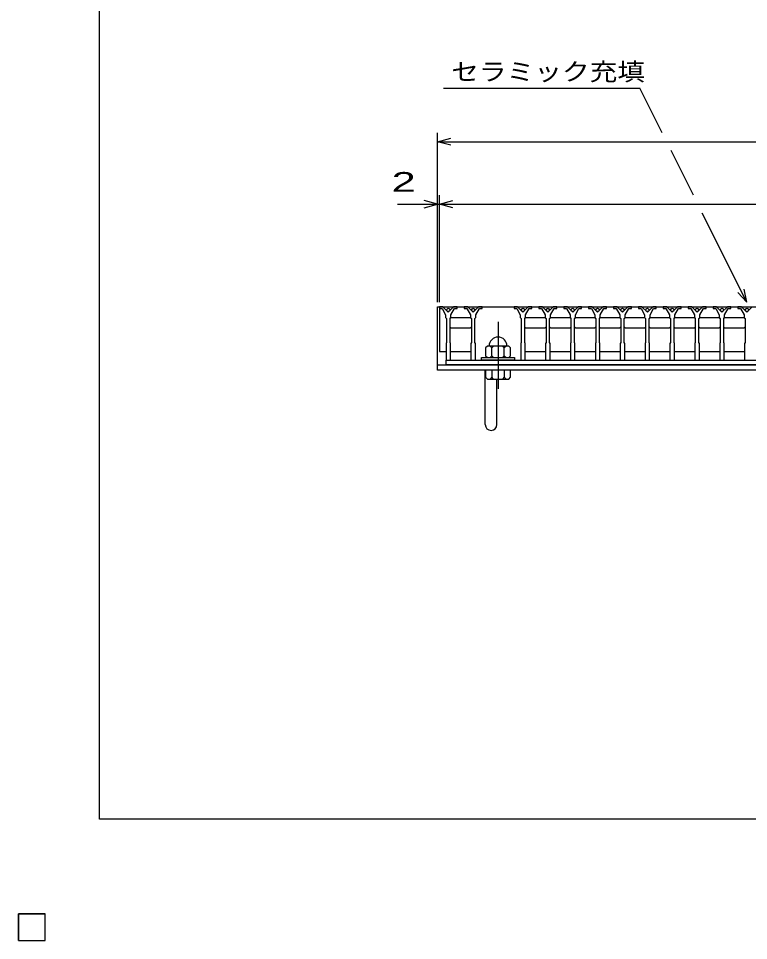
# Model space of a CAD drawing. Units: millimetres, scale not verified. Extents: x 0 to 3551, y 2 to 2338.
# Drawn here: x 0 to 819, y 2 to 1036 of the extents above; entities that cross this region are included whole.
import ezdxf
from ezdxf.enums import TextEntityAlignment as Align

# ---------------------------------------------------------------- set-up
doc = ezdxf.new("R2010")
doc.units = ezdxf.units.MM
doc.header["$LTSCALE"] = 10
doc.linetypes.add('CHAIN', pattern=[18.5, 12, -1.5, 3.5, -1.5])
for name, color, linetype, lineweight in [('0_2', 150, 'Continuous', 25), ('16', 3, 'Continuous', 25), ('19', 6, 'Continuous', 25), ('22', 2, 'Continuous', 25)]:
    doc.layers.add(name, color=color, linetype=linetype, lineweight=lineweight)
doc.styles.add('ベクトル', font='')
doc.styles.get('ベクトル').set_extended_font_data('ベクトル')

msp = doc.modelspace()

# ---------------------------------------------------------------- linework, layer by layer
at = {"layer": '0_2'}
for p, q in [((91, 138.5), (91, 2338.5)), ((3551, 138.5), (91, 138.5))]:
    msp.add_line(p, q, dxfattribs=at)
at = {"layer": '16'}
for p, q in [((472, 713), (472, 711)), ((476, 713), (472, 713)), ((472, 713), (1468, 713)), ((472, 713), (472, 663)), ((472, 711), (475, 711)), ((475, 711), (479, 704)), ((482, 707), (476, 713)), ((479, 704), (479, 701)), ((488, 713), (482, 707)), ((485, 704), (489, 711)), ((485, 701), (485, 704)), ((492, 713), (488, 713)), ((489, 711), (492, 711)), ((492, 711), (492, 713)), ((499.9, 713), (499.9, 711)), ((503.9, 713), (499.9, 713)), ((499.9, 711), (502.9, 711)), ((502.9, 711), (506.9, 704)), ((509.9, 707), (503.9, 713)), ((506.9, 704), (506.9, 701)), ((515.9, 713), (509.9, 707)), ((512.9, 704), (516.9, 711)), ((512.9, 701), (512.9, 704)), ((519.9, 713), (515.9, 713)), ((516.9, 711), (519.9, 711)), ((519.9, 711), (519.9, 713)), ((555.7, 713), (555.7, 711)), ((559.7, 713), (555.7, 713)), ((555.7, 711), (558.7, 711)), ((558.7, 711), (562.7, 704)), ((565.7, 707), (559.7, 713)), ((562.7, 704), (562.7, 701)), ((571.7, 713), (565.7, 707)), ((568.7, 704), (572.7, 711)), ((568.7, 701), (568.7, 704)), ((575.7, 713), (571.7, 713)), ((572.7, 711), (575.7, 711)), ((575.7, 711), (575.7, 713)), ((583.6, 713), (583.6, 711)), ((587.6, 713), (583.6, 713)), ((583.6, 711), (586.6, 711)), ((586.6, 711), (590.6, 704)), ((593.6, 707), (587.6, 713)), ((590.6, 704), (590.6, 701)), ((599.6, 713), (593.6, 707)), ((596.6, 704), (600.6, 711)), ((596.6, 701), (596.6, 704)), ((603.6, 713), (599.6, 713)), ((600.6, 711), (603.6, 711)), ((603.6, 711), (603.6, 713)), ((611.5, 713), (611.5, 711)), ((615.5, 713), (611.5, 713)), ((611.5, 711), (614.5, 711)), ((614.5, 711), (618.5, 704)), ((621.5, 707), (615.5, 713)), ((618.5, 704), (618.5, 701)), ((627.5, 713), (621.5, 707)), ((624.5, 704), (628.5, 711)), ((624.5, 701), (624.5, 704)), ((631.5, 713), (627.5, 713)), ((628.5, 711), (631.5, 711)), ((631.5, 711), (631.5, 713)), ((639.4, 713), (639.4, 711)), ((643.4, 713), (639.4, 713)), ((639.4, 711), (642.4, 711)), ((642.4, 711), (646.4, 704)), ((649.4, 707), (643.4, 713)), ((646.4, 704), (646.4, 701)), ((655.4, 713), (649.4, 707)), ((652.4, 704), (656.4, 711)), ((652.4, 701), (652.4, 704)), ((659.4, 713), (655.4, 713)), ((656.4, 711), (659.4, 711)), ((659.4, 711), (659.4, 713)), ((667.3, 713), (667.3, 711)), ((671.3, 713), (667.3, 713)), ((667.3, 711), (670.3, 711)), ((670.3, 711), (674.3, 704)), ((677.3, 707), (671.3, 713)), ((674.3, 704), (674.3, 701)), ((683.3, 713), (677.3, 707)), ((680.3, 704), (684.3, 711)), ((680.3, 701), (680.3, 704)), ((687.3, 713), (683.3, 713)), ((684.3, 711), (687.3, 711)), ((687.3, 711), (687.3, 713)), ((695.2, 713), (695.2, 711)), ((699.2, 713), (695.2, 713)), ((695.2, 711), (698.2, 711)), ((698.2, 711), (702.2, 704)), ((705.2, 707), (699.2, 713)), ((702.2, 704), (702.2, 701)), ((711.2, 713), (705.2, 707)), ((708.2, 704), (712.2, 711)), ((708.2, 701), (708.2, 704)), ((715.2, 713), (711.2, 713)), ((712.2, 711), (715.2, 711)), ((715.2, 711), (715.2, 713)), ((723.1, 713), (723.1, 711)), ((727.1, 713), (723.1, 713)), ((723.1, 711), (726.1, 711)), ((726.1, 711), (730.1, 704)), ((733.1, 707), (727.1, 713)), ((730.1, 704), (730.1, 701)), ((739.1, 713), (733.1, 707)), ((736.1, 704), (740.1, 711)), ((736.1, 701), (736.1, 704)), ((743.1, 713), (739.1, 713)), ((740.1, 711), (743.1, 711)), ((743.1, 711), (743.1, 713)), ((751, 713), (751, 711)), ((755, 713), (751, 713)), ((751, 711), (754, 711)), ((754, 711), (758, 704)), ((761, 707), (755, 713)), ((758, 704), (758, 701)), ((767, 713), (761, 707)), ((764, 704), (768, 711)), ((764, 701), (764, 704)), ((771, 713), (767, 713)), ((768, 711), (771, 711)), ((771, 711), (771, 713)), ((778.9, 713), (778.9, 711)), ((782.9, 713), (778.9, 713)), ((778.9, 711), (781.9, 711)), ((781.9, 711), (785.9, 704)), ((788.9, 707), (782.9, 713)), ((785.9, 704), (785.9, 701)), ((794.9, 713), (788.9, 707)), ((791.9, 704), (795.9, 711)), ((791.9, 701), (791.9, 704)), ((798.9, 713), (794.9, 713)), ((795.9, 711), (798.9, 711)), ((798.9, 711), (798.9, 713)), ((806.8, 713), (806.8, 711)), ((810.8, 713), (806.8, 713)), ((806.8, 711), (809.8, 711)), ((809.8, 711), (813.8, 704)), ((816.8, 707), (810.8, 713)), ((813.8, 704), (813.8, 701)), ((822.8, 713), (816.8, 707)), ((479, 701), (480, 700)), ((480, 700), (480, 673)), ((484, 700), (485, 701)), ((484, 673), (484, 700)), ((484.25, 700), (485.25, 701)), ((485.25, 701), (506.65, 701)), ((506.65, 701), (507.65, 700)), ((506.9, 701), (507.9, 700)), ((507.9, 700), (507.9, 673)), ((511.9, 700), (512.9, 701)), ((511.9, 673), (511.9, 700)), ((562.7, 701), (563.7, 700)), ((563.7, 700), (563.7, 673)), ((567.7, 700), (568.7, 701)), ((567.7, 673), (567.7, 700)), ((567.95, 700), (568.95, 701)), ((568.95, 701), (590.35, 701)), ((590.35, 701), (591.35, 700)), ((590.6, 701), (591.6, 700)), ((591.6, 700), (591.6, 673)), ((595.6, 700), (596.6, 701)), ((595.6, 673), (595.6, 700)), ((595.85, 700), (596.85, 701)), ((596.85, 701), (618.25, 701)), ((618.25, 701), (619.25, 700)), ((618.5, 701), (619.5, 700)), ((619.5, 700), (619.5, 673)), ((623.5, 700), (624.5, 701)), ((623.5, 673), (623.5, 700)), ((623.75, 700), (624.75, 701)), ((624.75, 701), (646.15, 701)), ((646.15, 701), (647.15, 700)), ((646.4, 701), (647.4, 700)), ((647.4, 700), (647.4, 673)), ((651.4, 700), (652.4, 701)), ((651.4, 673), (651.4, 700)), ((651.65, 700), (652.65, 701)), ((652.65, 701), (674.05, 701)), ((674.05, 701), (675.05, 700)), ((674.3, 701), (675.3, 700)), ((675.3, 700), (675.3, 673)), ((679.3, 700), (680.3, 701)), ((679.3, 673), (679.3, 700)), ((679.55, 700), (680.55, 701)), ((680.55, 701), (701.95, 701)), ((701.95, 701), (702.95, 700)), ((702.2, 701), (703.2, 700)), ((703.2, 700), (703.2, 673)), ((707.2, 700), (708.2, 701)), ((707.2, 673), (707.2, 700)), ((707.45, 700), (708.45, 701)), ((708.45, 701), (729.85, 701)), ((729.85, 701), (730.85, 700)), ((730.1, 701), (731.1, 700)), ((731.1, 700), (731.1, 673)), ((735.1, 700), (736.1, 701)), ((735.1, 673), (735.1, 700)), ((735.35, 700), (736.35, 701)), ((736.35, 701), (757.75, 701)), ((757.75, 701), (758.75, 700)), ((758, 701), (759, 700)), ((759, 700), (759, 673)), ((763, 700), (764, 701)), ((763, 673), (763, 700)), ((763.25, 700), (764.25, 701)), ((764.25, 701), (785.65, 701)), ((785.65, 701), (786.65, 700)), ((785.9, 701), (786.9, 700)), ((786.9, 700), (786.9, 673)), ((790.9, 700), (791.9, 701)), ((790.9, 673), (790.9, 700)), ((791.15, 700), (792.15, 701)), ((792.15, 701), (813.55, 701)), ((813.55, 701), (814.55, 700)), ((813.8, 701), (814.8, 700)), ((814.8, 700), (814.8, 673)), ((485.25, 689), (484.25, 690)), ((506.65, 689), (485.25, 689)), ((507.65, 690), (506.65, 689)), ((568.95, 689), (567.95, 690)), ((590.35, 689), (568.95, 689)), ((591.35, 690), (590.35, 689)), ((596.85, 689), (595.85, 690)), ((618.25, 689), (596.85, 689)), ((619.25, 690), (618.25, 689)), ((624.75, 689), (623.75, 690)), ((646.15, 689), (624.75, 689)), ((647.15, 690), (646.15, 689)), ((652.65, 689), (651.65, 690)), ((674.05, 689), (652.65, 689)), ((675.05, 690), (674.05, 689)), ((680.55, 689), (679.55, 690)), ((701.95, 689), (680.55, 689)), ((702.95, 690), (701.95, 689)), ((708.45, 689), (707.45, 690)), ((729.85, 689), (708.45, 689)), ((730.85, 690), (729.85, 689)), ((736.35, 689), (735.35, 690)), ((757.75, 689), (736.35, 689)), ((758.75, 690), (757.75, 689)), ((764.25, 689), (763.25, 690)), ((785.65, 689), (764.25, 689)), ((786.65, 690), (785.65, 689)), ((792.15, 689), (791.15, 690)), ((813.55, 689), (792.15, 689)), ((814.55, 690), (813.55, 689)), ((480, 673), (479.5, 672)), ((479.5, 672), (479.5, 653)), ((484.5, 672), (484, 673)), ((484.5, 653), (484.5, 672)), ((507.9, 673), (507.4, 672)), ((507.4, 672), (507.4, 653)), ((512.4, 672), (511.9, 673)), ((512.4, 653), (512.4, 672)), ((563.7, 673), (563.2, 672)), ((563.2, 672), (563.2, 653)), ((568.2, 672), (567.7, 673)), ((568.2, 653), (568.2, 672)), ((591.6, 673), (591.1, 672)), ((591.1, 672), (591.1, 653)), ((596.1, 672), (595.6, 673)), ((596.1, 653), (596.1, 672)), ((619.5, 673), (619, 672)), ((619, 672), (619, 653)), ((624, 672), (623.5, 673)), ((624, 653), (624, 672)), ((647.4, 673), (646.9, 672)), ((646.9, 672), (646.9, 653)), ((651.9, 672), (651.4, 673)), ((651.9, 653), (651.9, 672)), ((675.3, 673), (674.8, 672)), ((674.8, 672), (674.8, 653)), ((679.8, 672), (679.3, 673)), ((679.8, 653), (679.8, 672)), ((703.2, 673), (702.7, 672)), ((702.7, 672), (702.7, 653)), ((707.7, 672), (707.2, 673)), ((707.7, 653), (707.7, 672)), ((731.1, 673), (730.6, 672)), ((730.6, 672), (730.6, 653)), ((735.6, 672), (735.1, 673)), ((735.6, 653), (735.6, 672)), ((759, 673), (758.5, 672)), ((758.5, 672), (758.5, 653)), ((763.5, 672), (763, 673)), ((763.5, 653), (763.5, 672)), ((786.9, 673), (786.4, 672)), ((786.4, 672), (786.4, 653)), ((791.4, 672), (790.9, 673)), ((791.4, 653), (791.4, 672)), ((814.8, 673), (814.3, 672)), ((814.3, 672), (814.3, 653)), ((472, 663), (479.5, 663)), ((484.5, 663), (507.4, 663)), ((525.8, 669), (523.8, 667)), ((523.8, 667), (523.8, 658)), ((549.8, 669), (525.8, 669)), ((530.8, 667), (528.8, 669)), ((532.8, 669), (530.8, 667)), ((530.8, 658), (530.8, 667)), ((544.8, 667), (542.8, 669)), ((546.8, 669), (544.8, 667)), ((544.8, 658), (544.8, 667)), ((551.8, 667), (549.8, 669)), ((551.8, 658), (551.8, 667)), ((568.2, 663), (591.1, 663)), ((596.1, 663), (619, 663)), ((624, 663), (646.9, 663)), ((651.9, 663), (674.8, 663)), ((679.8, 663), (702.7, 663)), ((707.7, 663), (730.6, 663)), ((735.6, 663), (758.5, 663)), ((763.5, 663), (786.4, 663)), ((791.4, 663), (814.3, 663)), ((479.5, 653), (484.5, 653)), ((479.5, 653), (1460.5, 653)), ((479.5, 648), (479.5, 653)), ((507.4, 653), (512.4, 653)), ((519.3, 653), (519.3, 656)), ((519.3, 656), (556.3, 656)), ((556.3, 653), (519.3, 653)), ((523.8, 658), (525.8, 656)), ((528.8, 656), (530.8, 658)), ((530.8, 658), (532.8, 656)), ((542.8, 656), (544.8, 658)), ((544.8, 658), (546.8, 656)), ((549.8, 656), (551.8, 658)), ((556.3, 656), (556.3, 653)), ((563.2, 653), (568.2, 653)), ((591.1, 653), (596.1, 653)), ((619, 653), (624, 653)), ((646.9, 653), (651.9, 653)), ((674.8, 653), (679.8, 653)), ((702.7, 653), (707.7, 653)), ((730.6, 653), (735.6, 653)), ((758.5, 653), (763.5, 653)), ((786.4, 653), (791.4, 653)), ((814.3, 653), (819.3, 653)), ((1460.5, 648), (479.5, 648)), ((0, 32.5), (30, 32.5)), ((0, 2.5), (0, 32.5)), ((0, 32.5), (30, 32.5)), ((0, 2.5), (0, 32.5)), ((0, 32.5), (30, 32.5)), ((0, 2.5), (0, 32.5)), ((0, 32.5), (30, 32.5)), ((0, 2.5), (0, 32.5)), ((0, 32.5), (30, 32.5)), ((0, 2.5), (0, 32.5)), ((30, 2.5), (30, 32.5)), ((30, 2.5), (30, 32.5)), ((30, 2.5), (30, 32.5)), ((30, 2.5), (30, 32.5)), ((30, 2.5), (30, 32.5)), ((0, 2.5), (30, 2.5)), ((0, 2.5), (30, 2.5)), ((0, 2.5), (30, 2.5)), ((0, 2.5), (30, 2.5)), ((0, 2.5), (30, 2.5))]:
    msp.add_line(p, q, dxfattribs=at)
at = {"layer": '16', "linetype": 'CHAIN'}
msp.add_line((537.8, 696), (537.8, 621), dxfattribs=at)
at = {"layer": '16'}
for centre in [(482, 709.5), (509.9, 709.5), (565.7, 709.5), (593.6, 709.5), (621.5, 709.5), (649.4, 709.5), (677.3, 709.5), (705.2, 709.5), (733.1, 709.5), (761, 709.5), (788.9, 709.5), (816.8, 709.5)]:
    msp.add_circle(centre, 1.8, dxfattribs=at)
msp.add_arc((537.8, 669), 10, 0, 180, dxfattribs=at)
at = {"layer": '19'}
for p, q in [((470, 648), (470, 713)), ((470, 713), (472, 713)), ((470, 648), (1470, 648)), ((470, 642), (470, 648)), ((1470, 642), (470, 642)), ((523.5, 580.89), (523.5, 642)), ((523.8, 642), (523.8, 634)), ((551.8, 642), (523.8, 642)), ((530.8, 642), (530.8, 634)), ((544.8, 642), (544.8, 634)), ((551.8, 634), (551.8, 642)), ((523.8, 634), (525.8, 632)), ((525.8, 632), (549.8, 632)), ((530.8, 634), (528.8, 632)), ((532.8, 632), (530.8, 634)), ((536.5, 580.89), (536.5, 632)), ((544.8, 634), (542.8, 632)), ((546.8, 632), (544.8, 634)), ((549.8, 632), (551.8, 634))]:
    msp.add_line(p, q, dxfattribs=at)
msp.add_arc((530, 580.89), 6.5, 180, 0, dxfattribs=at)
at = {"layer": '22', "color": 4}
for p, q in [((476.8, 958), (696.8, 958)), ((721.8, 908), (696.8, 958)), ((470, 718), (470, 908)), ((470, 898), (485, 902)), ((485, 894), (470, 898)), ((470, 898), (1470, 898)), ((756.8, 838), (731.8, 888)), ((470, 718), (470, 838)), ((472, 718), (472, 838)), ((425, 828), (470, 828)), ((470, 828), (455, 832)), ((455, 824), (470, 828)), ((470, 828), (472, 828)), ((472, 828), (487, 832)), ((487, 824), (472, 828)), ((472, 828), (1468, 828)), ((816.8, 718), (766.8, 818)), ((816.8, 718), (806.8, 729)), ((816.8, 718), (813.8, 732.6))]:
    msp.add_line(p, q, dxfattribs=at)
at = {"layer": '22'}
for p, q in [((30, 32.5), (0, 32.5)), ((0, 32.5), (0, 2.5)), ((30, 32.5), (0, 32.5)), ((0, 32.5), (0, 2.5)), ((30, 32.5), (0, 32.5)), ((0, 32.5), (0, 2.5)), ((30, 2.5), (30, 32.5)), ((30, 2.5), (30, 32.5)), ((30, 2.5), (30, 32.5)), ((0, 2.5), (30, 2.5)), ((0, 2.5), (30, 2.5)), ((0, 2.5), (30, 2.5))]:
    msp.add_line(p, q, dxfattribs=at)

# ---------------------------------------------------------------- texts
at = {"layer": '22', "style": 'ベクトル'}
for s, height, width, p in [('セラミック充填', 19.79, 1.15, (485.3, 976.5)), (' 2 ', 21.99, 1.65, (405, 853))]:
    msp.add_text(s, height=height, dxfattribs=dict(at, width=width)).set_placement(p, align=Align.MIDDLE_LEFT)

doc.saveas('drawing.dxf')
